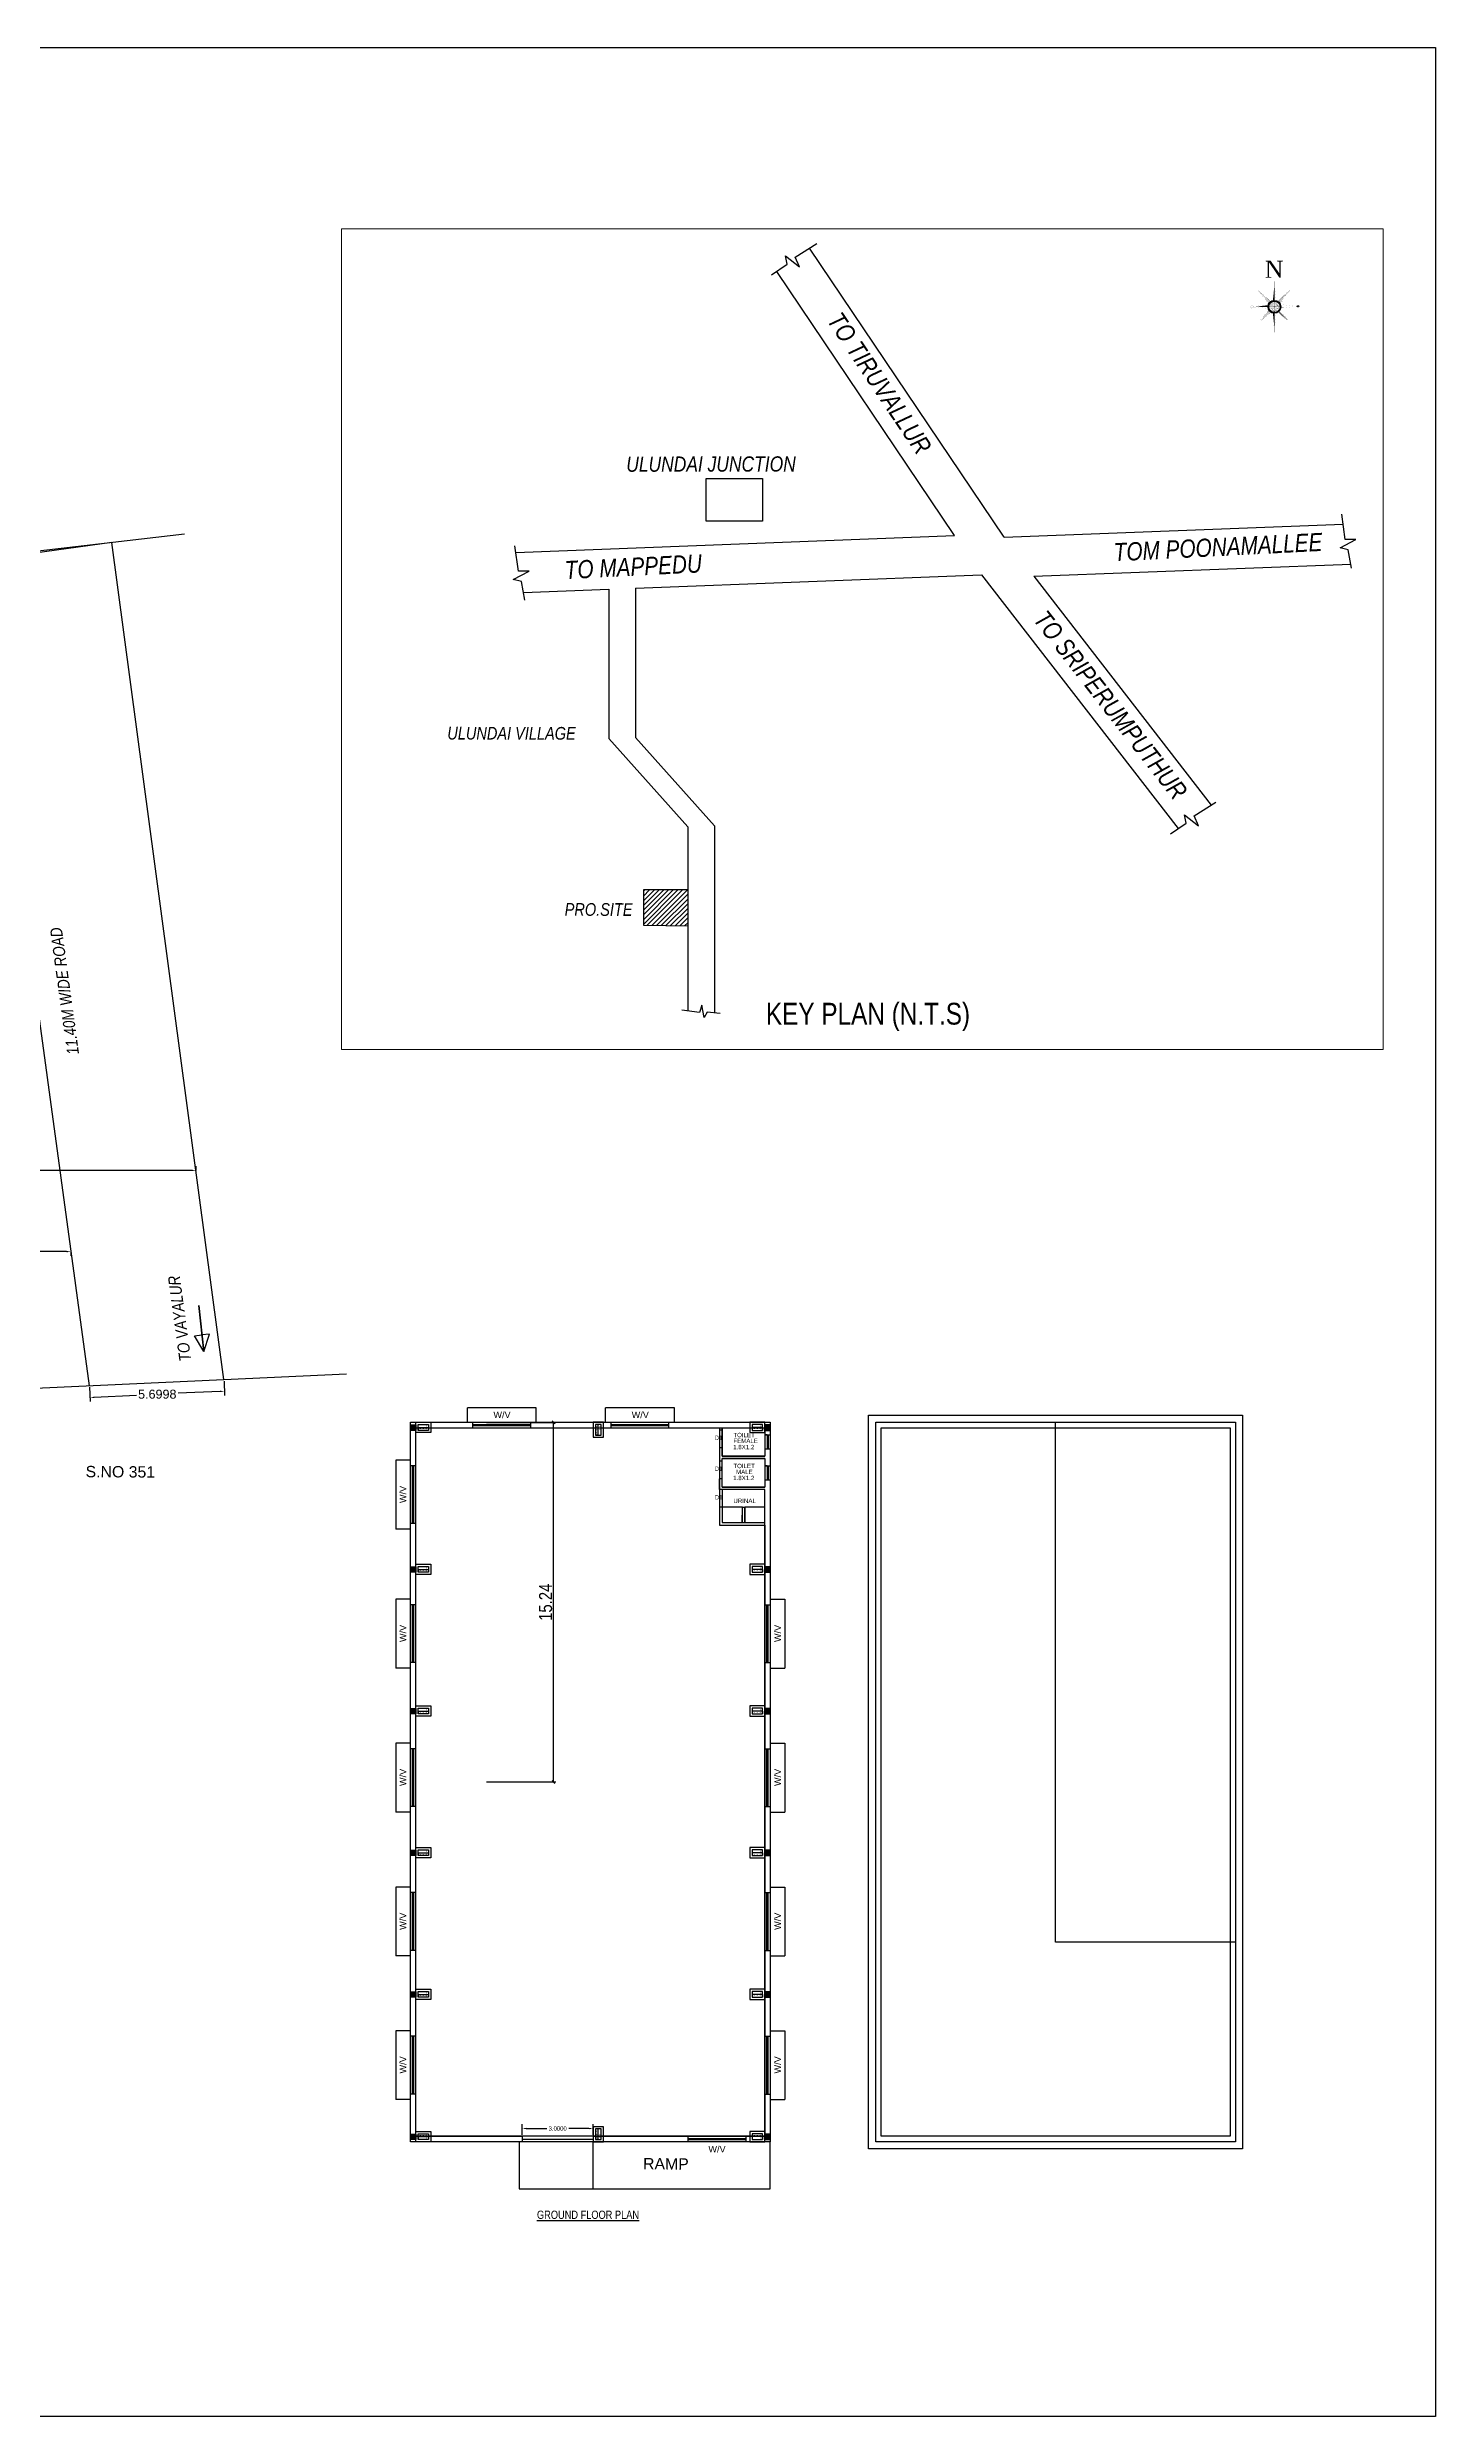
# Model space of a CAD drawing. Header units: metres. Extents: x 574 to 1032, y -195 to -67.
# Drawn here: x 690.2 to 749, y -190.2 to -89.9 of the extents above; entities that cross this region are included whole.
import ezdxf

# ---------------------------------------------------------------- set-up
doc = ezdxf.new("R2010")
doc.units = ezdxf.units.M
doc.header["$LTSCALE"] = 20
doc.header["$MEASUREMENT"] = 0
doc.header["$PDMODE"] = 2
doc.linetypes.add('DASHED2', pattern=[0.375, 0.25, -0.125])
for name, color, linetype, lineweight in [('A0V', 142, 'Continuous', 25), ('DIST_CL_ROAD', 7, 'Continuous', 0), ('DIST_EXIT', 7, 'Continuous', 0), ('LOCATION_PLAN', 7, 'Continuous', 0), ('NOTIFIED_ROAD', 183, 'Continuous', 13)]:
    doc.layers.add(name, color=color, linetype=linetype, lineweight=lineweight)
for name, color, linetype, plot in [('BLK_1_COVERED_AREA', 140, 'Continuous', False), ('BLK_1_FLR_0_BLT_UP_AREA', 1, 'Continuous', False), ('BLK_1_MAX_HEIGHT_CAL', 7, 'Continuous', False)]:
    doc.layers.add(name, color=color, linetype=linetype, plot=plot)
for name, color, linetype in [('BLK_1_FLR_0_CARPET_AREA', 10, 'Continuous'), ('BLK_1_FLR_0_EXIT_WIDTH_DOOR', 2, 'Continuous'), ('BLK_1_FLR_0_URINAL', 235, 'Continuous'), ('BLK_1_FLR_0_WASH', 60, 'Continuous'), ('BLK_1_FLR_0_WATER_CLOSET', 213, 'Continuous'), ('BLK_1_FLR_1_ROOF_AREA', 54, 'Continuous'), ('CYAN', 4, 'Continuous'), ('GREEN', 3, 'Continuous'), ('Hat', 9, 'Continuous'), ('L4', 7, 'Continuous'), ('RED', 1, 'Continuous'), ('ROAD_WIDTH', 1, 'Continuous'), ('SOLAR_PANEL', 3, 'Continuous'), ('TEXT', 3, 'Continuous'), ('txt', 2, 'Continuous'), ('WALL', 4, 'Continuous'), ('WD', 96, 'Continuous'), ('WIN', 5, 'Continuous')]:
    doc.layers.add(name, color=color, linetype=linetype)
doc.styles.add('9 INCH', font='ARIALNI.TTF')
doc.styles.add('SS', font='dutcheb.ttf')
doc.styles.get("Standard").update_dxf_attribs({"font": 'arial.ttf'})
doc.styles.add('style1', font='ARIALN.TTF')
doc.styles.add('style2', font='arial.ttf')
doc.dimstyles.new('main dim', dxfattribs={"dimtxt": 0.15, "dimasz": 0.12, "dimexe": 0.1, "dimexo": 0.1, "dimgap": 0.05, "dimtad": 1, "dimzin": 3, "dimdsep": 46, "dimtxsty": 'style1', "dimblk": 'OBLIQUE', "dimcen": 0.125, "dimclrd": 8, "dimclre": 8, "dimclrt": 7, "dimadec": 0, "dimazin": 0, "dimtfac": 0.8, "dimtix": 1, "dimtofl": 0, "dimtmove": 2, "dimatfit": 0, "dimfxl": 0, "dimtolj": 1, "dimtzin": 0, "dimarcsym": 0})
doc.dimstyles.get("Standard").update_dxf_attribs({"dimtxt": 0.18, "dimasz": 0.18, "dimexe": 0.18, "dimexo": 0.0625, "dimgap": 0.09, "dimtad": 0, "dimtih": 1, "dimtoh": 1, "dimdec": 4, "dimzin": 0, "dimdsep": 46, "dimtxsty": 'Standard', "dimcen": 0.09, "dimadec": 0, "dimazin": 0, "dimtfac": 1, "dimtdec": 4, "dimtofl": 0, "dimtmove": 0, "dimatfit": 3, "dimfxl": 0, "dimtolj": 1, "dimtzin": 0, "dimarcsym": 0})

# ---------------------------------------------------------------- blocks, each defined once
blk = doc.blocks.new('*D162')
at = {"layer": 'BLK_1_FLR_0_EXIT_WIDTH_DOOR', "color": 0, "lineweight": -2}
for p, q in [((710.29, -178.28), (710.29, -177.83)), ((710.47, -178.01), (711.33, -178.01)), ((713.11, -178.01), (712.26, -178.01)), ((713.29, -178.28), (713.29, -177.83))]:
    blk.add_line(p, q, dxfattribs=at)
at = {"layer": 'BLK_1_FLR_0_EXIT_WIDTH_DOOR', "color": 0}
for points in [[(710.47, -177.98), (710.47, -178.04), (710.29, -178.01)], [(713.11, -177.98), (713.11, -178.04), (713.29, -178.01)]]:
    blk.add_solid(points, dxfattribs=at)
at = {"layer": 'Defpoints', "color": 0}
for p in [(710.29, -178.01), (710.29, -178.34), (713.29, -178.34)]:
    blk.add_point(p, dxfattribs=at)
at = {"layer": 'BLK_1_FLR_0_EXIT_WIDTH_DOOR', "color": 0, "insert": (711.79, -178.01), "char_height": 0.18, "attachment_point": 5}
blk.add_mtext('\\A1;3.0000', dxfattribs=at)
blk = doc.blocks.new('_Oblique')
at = {"color": 0, "linetype": 'ByBlock', "lineweight": -2}
blk.add_line((-0.5, -0.5), (0.5, 0.5), dxfattribs=at)
blk = doc.blocks.new('*D163')
at = {"layer": 'Defpoints', "color": 0, "ltscale": 1.5}
for p in [(708.68, -148.1), (711.61, -148.1), (708.68, -163.33)]:
    blk.add_point(p, dxfattribs=at)
at = {"layer": 'DIST_EXIT', "color": 8, "linetype": 'Continuous', "lineweight": -2, "ltscale": 1.5}
for p, q in [((708.78, -148.1), (711.71, -148.1)), ((708.78, -163.33), (711.71, -163.33))]:
    blk.add_line(p, q, dxfattribs=at)
at = {"layer": 'DIST_EXIT', "color": 8, "lineweight": -2, "ltscale": 1.5}
blk.add_line((711.61, -163.33), (711.61, -148.1), dxfattribs=at)
at = {"layer": 'DIST_EXIT', "color": 8, "lineweight": -2, "ltscale": 1.5, "xscale": 0.12, "yscale": 0.12, "zscale": 0.12}
for p, rotation in [((711.61, -148.1), 90), ((711.61, -163.33), 270)]:
    blk.add_blockref('_Oblique', p, dxfattribs=dict(at, rotation=rotation))
at = {"layer": 'DIST_EXIT', "color": 7, "ltscale": 1.5, "insert": (711.28, -155.72), "char_height": 0.55, "attachment_point": 5, "rotation": 90, "style": 'style1'}
blk.add_mtext('\\A1;15.24', dxfattribs=at)
blk = doc.blocks.new('A$C286C75A9')
at = {"layer": 'Hat', "const_width": 0.739}
for points in [[(0, 2.1), (4.2, 2.1)], [(2.1, 4.2), (2.1, 0)]]:
    blk.add_lwpolyline(points, dxfattribs=at)
blk = doc.blocks.new('A$C198070CF')
at = {"layer": 'Hat'}
blk.add_line((23, 57), (10, 57), dxfattribs=at)
at = {"layer": 'WD'}
blk.add_line((23, 57), (23, 10), dxfattribs=at)
for points in [[(0, 67), (46, 67), (46, 0), (0, 0)], [(10, 57), (36, 57), (36, 10), (10, 10)]]:
    blk.add_lwpolyline(points, close=True, dxfattribs=at)
at = {"layer": 'Hat', "yscale": 1.238836470853664, "zscale": 1.238836470853664}
for p, xscale in [((14, 44), 1.238836470853664), ((14, 31), 1.238836470853664), ((32, 44), -1.238836470853664), ((32, 31), -1.238836470853664)]:
    blk.add_blockref('A$C286C75A9', p, dxfattribs=dict(at, xscale=xscale))
at = {"layer": 'Hat', "yscale": 1.238836470853664, "zscale": 1.238836470853664, "rotation": 180}
for p, xscale in [((14, 23), -1.238836470853664), ((32, 23), 1.238836470853664)]:
    blk.add_blockref('A$C286C75A9', p, dxfattribs=dict(at, xscale=xscale))
blk = doc.blocks.new('A$C41BE0628')
at = {"layer": 'Hat'}
blk.add_hatch(color=256, dxfattribs=at).paths.add_polyline_path([(0, 24), (24, 24), (24, 0), (0, 0)])
at = {"layer": 'WD'}
blk.add_lwpolyline([(0, 24), (24, 24), (24, 0), (0, 0)], close=True, dxfattribs=at)
blk = doc.blocks.new('*D307')
at = {"layer": 'BLK_1_MAX_HEIGHT_CAL', "color": 0, "lineweight": -2}
for p, q in [((664.77, -137.84), (664.77, -137.25)), ((664.95, -137.43), (680.09, -137.43)), ((696.29, -137.43), (681.16, -137.43)), ((696.47, -137.43), (696.47, -137.25))]:
    blk.add_line(p, q, dxfattribs=at)
at = {"layer": 'BLK_1_MAX_HEIGHT_CAL', "color": 0}
for points in [[(664.95, -137.4), (664.95, -137.46), (664.77, -137.43)], [(696.29, -137.4), (696.29, -137.46), (696.47, -137.43)]]:
    blk.add_solid(points, dxfattribs=at)
at = {"layer": 'Defpoints', "color": 0}
for p in [(664.77, -137.43), (664.77, -137.9), (696.47, -137.49)]:
    blk.add_point(p, dxfattribs=at)
at = {"layer": 'BLK_1_MAX_HEIGHT_CAL', "color": 0, "insert": (680.62, -137.43), "char_height": 0.18, "attachment_point": 5}
blk.add_mtext('\\A1;31.6993', dxfattribs=at)
blk = doc.blocks.new('*D310')
at = {"layer": 'Defpoints', "color": 0}
for p in [(664.56, -140.92), (691.17, -140.8), (691.17, -140.87)]:
    blk.add_point(p, dxfattribs=at)
at = {"layer": 'DIST_CL_ROAD', "color": 0, "lineweight": -2}
for p, q in [((664.56, -140.86), (664.56, -140.69)), ((664.74, -140.87), (677.33, -140.87)), ((690.99, -140.87), (678.4, -140.87)), ((691.17, -140.87), (691.17, -141.05))]:
    blk.add_line(p, q, dxfattribs=at)
at = {"layer": 'DIST_CL_ROAD', "color": 0}
for points in [[(664.74, -140.84), (664.74, -140.9), (664.56, -140.87)], [(690.99, -140.84), (690.99, -140.9), (691.17, -140.87)]]:
    blk.add_solid(points, dxfattribs=at)
at = {"layer": 'DIST_CL_ROAD', "color": 0, "insert": (677.87, -140.87), "char_height": 0.18, "attachment_point": 5}
blk.add_mtext('\\A1;26.6107', dxfattribs=at)
blk = doc.blocks.new('*D312')
at = {"layer": 'Defpoints', "color": 0, "ltscale": 1.5}
for p in [(697.65, -146.29), (691.96, -146.55), (697.68, -146.78)]:
    blk.add_point(p, dxfattribs=at)
at = {"layer": 'NOTIFIED_ROAD', "color": 0, "lineweight": -2, "ltscale": 1.5}
for p, q in [((697.66, -146.35), (697.68, -146.96)), ((691.96, -146.61), (691.99, -147.22)), ((692.16, -147.04), (693.95, -146.95)), ((697.5, -146.79), (695.71, -146.87))]:
    blk.add_line(p, q, dxfattribs=at)
at = {"layer": 'NOTIFIED_ROAD', "color": 0, "ltscale": 1.5}
for points in [[(692.16, -147.01), (692.16, -147.07), (691.98, -147.05)], [(697.49, -146.76), (697.5, -146.82), (697.68, -146.78)]]:
    blk.add_solid(points, dxfattribs=at)
at = {"layer": 'NOTIFIED_ROAD', "color": 0, "ltscale": 1.5, "insert": (694.83, -146.91), "char_height": 0.38, "attachment_point": 5}
blk.add_mtext('\\A1;5.6998', dxfattribs=at)
blk = doc.blocks.new('RT45')
at = {"layer": 'L4', "ltscale": 1.5}
h = blk.add_hatch(dxfattribs=at)
h.set_pattern_fill('ANSI31', color=256, scale=0.86053)
h.set_pattern_definition([(45, (117919.90085, 17702.40685), (-0.0760608248, 0.0760608248), [])])
h.paths.add_polyline_path([(881.215, -102.759), (881.215, -101.618), (882.64, -101.626), (882.64, -102.779)])
at = {"layer": 'L4', "color": 4, "ltscale": 1.5}
for p, q in [((892.798, -90.302), (886.546, -81.032)), ((891.205, -90.253), (885.494, -81.784)), ((877.123, -90.802), (891.205, -90.253)), ((892.798, -90.302), (903.67, -89.891)), ((893.741, -91.559), (903.918, -91.174)), ((877.367, -92.084), (880.106, -91.977)), ((877.367, -92.084), (880.106, -91.977)), ((880.967, -91.944), (892.07, -91.511)), ((892.07, -91.511), (898.382, -99.651)), ((893.741, -91.559), (899.436, -98.903))]:
    blk.add_line(p, q, dxfattribs=at)
at = {"layer": 'L4', "ltscale": 1.5}
blk.add_line((877.123, -90.802), (891.205, -90.253), dxfattribs=at)
at = {"layer": 'L4', "color": 4, "ltscale": 1.5}
for points in [[(885.332, -81.895), (885.829, -81.552), (885.776, -81.285), (886.227, -81.636), (886.089, -81.323), (886.785, -80.88)], [(903.942, -91.307), (903.837, -90.712), (903.572, -90.649), (904.08, -90.386), (903.738, -90.381), (903.626, -89.564)], [(877.409, -92.325), (877.304, -91.73), (877.039, -91.667), (877.546, -91.403), (877.205, -91.398), (877.093, -90.581)], [(898.133, -99.823), (898.63, -99.48), (898.577, -99.213), (899.028, -99.564), (898.89, -99.251), (899.586, -98.808)], [(882.64, -101.626), (882.64, -101.626), (881.215, -101.618), (881.215, -102.759), (882.64, -102.779)], [(883.681, -105.59), (883.261, -105.55), (883.17, -105.717), (883.087, -105.327), (883.02, -105.556), (882.449, -105.48)]]:
    blk.add_lwpolyline(points, dxfattribs=at)
blk.add_lwpolyline([(883.229, -88.421), (885.041, -88.421), (885.041, -89.793), (883.229, -89.793)], close=True, dxfattribs=at)
at = {"layer": 'RED', "color": 1, "ltscale": 100}
for points in [[(880.106, -91.977), (880.106, -96.772), (882.64, -99.605), (882.64, -105.506)], [(880.967, -91.944), (880.967, -96.739), (883.501, -99.572), (883.501, -105.573)]]:
    blk.add_lwpolyline(points, dxfattribs=at)
at = {"color": 4, "ltscale": 100, "style": '9 INCH'}
for s, insert, char_height, attachment_point, rotation in [('TO TIRUVALLUR ', (887.57, -83.028), 0.58165, 1, 303.87123), ('ULUNDAI JUNCTION', (880.667, -87.721), 0.48859, 1, 0.08752), ('TOM POONAMALLEE', (896.294, -90.503), 0.58165, 1, 2.87759), ('TO MAPPEDU', (878.677, -91.076), 0.5817, 1, 2.87759), ('TO SRIPERUMPUTHUR ', (894.162, -92.597), 0.58165, 1, 307.95178), ('ULUNDAI VILLAGE', (879.046, -96.398), 0.40716, 3, 359.91248), ('PRO.SITE', (880.868, -102.051), 0.4072, 3, 359.91248)]:
    blk.add_mtext_dynamic_manual_height_columns(s, width=1782.79122, gutter_width=27.802, heights=[0], dxfattribs=dict(at, insert=insert, char_height=char_height, attachment_point=attachment_point, rotation=rotation))

msp = doc.modelspace()

# ---------------------------------------------------------------- linework, layer by layer
at = {"color": 4, "lineweight": -2, "ltscale": 1000}
for p, q in [((718.76189, -148.42962), (718.64689, -148.42962)), ((718.76189, -149.17962), (718.64689, -149.17962)), ((718.76189, -149.73962), (718.64689, -149.73962)), ((718.76189, -150.48962), (718.64689, -150.48962)), ((718.76189, -149.53859), (720.56189, -149.53859)), ((718.76189, -149.53859), (720.56189, -149.53859)), ((720.56189, -149.63859), (718.76189, -149.63859)), ((720.56189, -150.94859), (718.64689, -150.94859)), ((718.76189, -150.94859), (718.64689, -150.94859)), ((718.76189, -150.84859), (720.56189, -150.84859)), ((718.76189, -150.84859), (720.56189, -150.84859)), ((718.76187, -151.69859), (718.64687, -151.69859))]:
    msp.add_line(p, q, dxfattribs=at)
at = {"ltscale": 1.5}
for points in [[(718.76189, -148.32859), (720.56189, -148.32859), (720.56189, -149.53859), (718.76189, -149.53859)], [(718.76189, -149.63859), (720.56189, -149.63859), (720.56189, -150.84859), (718.76189, -150.84859)]]:
    msp.add_lwpolyline(points, close=True, dxfattribs=at)
at = {"layer": 'A0V', "color": 1, "lineweight": -3, "const_width": 0.00542}
for points in [[(742.1099, -100.58437), (742.1099, -100.33759), (742.09636, -100.31051)], [(742.12344, -100.58267), (742.12344, -100.2022), (742.1099, -100.17512)], [(742.13698, -100.58165), (742.13698, -100.0668), (742.12344, -100.03972)], [(742.15052, -100.58131), (742.15052, -99.76892)], [(742.16406, -100.58165), (742.16406, -100.0668), (742.1776, -100.03972)], [(742.1776, -100.58267), (742.1776, -100.2022), (742.19114, -100.17512)], [(742.19114, -100.58437), (742.19114, -100.33759), (742.20468, -100.31051)], [(741.87973, -100.8521), (741.30984, -100.86112)], [(741.88007, -100.83856), (741.36522, -100.83856), (741.33814, -100.82502)], [(741.88007, -100.86564), (741.36522, -100.86564), (741.33814, -100.87918)], [(741.88109, -100.82502), (741.50062, -100.82502), (741.47354, -100.81148)], [(741.88109, -100.87918), (741.50062, -100.87918), (741.47354, -100.89272)], [(741.88279, -100.81148), (741.63601, -100.81148), (741.60893, -100.79794)], [(741.88279, -100.89272), (741.63601, -100.89272), (741.60893, -100.90626)], [(741.8852, -100.79794), (741.77141, -100.79794), (741.74433, -100.7844)], [(741.8852, -100.90626), (741.77141, -100.90626), (741.74433, -100.9198)], [(742.09636, -100.58678), (742.09636, -100.47299), (742.08282, -100.44591)], [(742.09636, -101.11743), (742.09636, -101.23121), (742.08282, -101.25829)], [(742.1099, -101.11983), (742.1099, -101.36661), (742.09636, -101.39369)], [(742.12344, -101.12154), (742.12344, -101.50201), (742.1099, -101.52909)], [(742.13698, -101.12256), (742.13698, -101.63741), (742.12344, -101.66449)], [(742.15052, -101.1229), (742.15052, -101.93528)], [(742.16406, -101.12256), (742.16406, -101.63741), (742.1776, -101.66449)], [(742.1776, -101.12154), (742.1776, -101.50201), (742.19114, -101.52909)], [(742.19114, -101.11983), (742.19114, -101.36661), (742.20468, -101.39369)], [(742.20468, -100.58678), (742.20468, -100.47299), (742.21822, -100.44591)], [(742.20468, -101.11743), (742.20468, -101.23121), (742.21822, -101.25829)], [(742.3962, -100.79524), (742.64298, -100.79524), (742.67005, -100.7817)], [(742.3962, -100.87648), (742.64298, -100.87648), (742.67005, -100.89002)], [(742.3979, -100.80878), (742.77837, -100.80878), (742.80545, -100.79524)], [(742.3979, -100.86294), (742.77837, -100.86294), (742.80545, -100.87648)], [(742.39892, -100.82232), (742.91377, -100.82232), (742.94085, -100.80878)], [(742.39892, -100.8494), (742.91377, -100.8494), (742.94085, -100.86294)], [(742.39926, -100.83586), (743.10931, -100.83782)], [(742.41015, -100.77514), (742.52394, -100.77514), (742.55102, -100.7616)], [(742.41015, -100.88346), (742.52394, -100.88346), (742.55102, -100.897)]]:
    msp.add_lwpolyline(points, dxfattribs=at)
msp.add_lwpolyline([(741.19061, -100.91125, -0.791706026), (741.19061, -100.79295), (741.30984, -100.86112), (741.19061, -100.91125)], format="xyb", dxfattribs=at)
at = {"layer": 'A0V', "color": 1, "lineweight": -3}
msp.add_circle((743.15171, -100.83126), 0.02604, dxfattribs=at)
at = {"layer": 'BLK_1_COVERED_AREA', "color": 140, "ltscale": 400}
msp.add_lwpolyline([(705.55189, -148.09859), (720.79189, -148.09859), (720.79189, -178.56859), (705.55189, -178.56859)], close=True, dxfattribs=at)
at = {"layer": 'BLK_1_FLR_0_BLT_UP_AREA', "color": 49}
msp.add_lwpolyline([(705.55189, -148.09859), (720.79189, -148.09859), (720.79189, -178.56859), (705.55189, -178.56859)], close=True, dxfattribs=at)
at = {"layer": 'BLK_1_FLR_0_CARPET_AREA', "color": 45}
msp.add_lwpolyline([(705.78189, -148.32859), (718.64689, -148.32859), (718.64689, -152.45996), (720.56189, -152.45996), (720.56189, -178.33859), (705.77897, -178.33859)], close=True, dxfattribs=at)
at = {"layer": 'BLK_1_FLR_0_URINAL', "ltscale": 400}
for points in [[(719.61189, -151.69841), (718.76189, -151.69859), (718.76189, -152.34496), (719.61189, -152.34478)], [(720.56189, -151.69859), (719.71189, -151.69876), (719.71189, -152.34514), (720.56189, -152.34496)]]:
    msp.add_lwpolyline(points, close=True, dxfattribs=at)
at = {"layer": 'BLK_1_FLR_0_WASH', "color": 60, "ltscale": 1.5}
for points in [[(718.76189, -148.32859), (720.56189, -148.32859), (720.56189, -149.53859), (718.76189, -149.53859)], [(718.76189, -149.63859), (720.56189, -149.63859), (720.56189, -150.84859), (718.76189, -150.84859)]]:
    msp.add_lwpolyline(points, close=True, dxfattribs=at)
at = {"layer": 'BLK_1_FLR_0_WATER_CLOSET', "color": 2, "ltscale": 400}
msp.add_lwpolyline([(718.76189, -148.32859), (720.56189, -148.32859), (720.56189, -149.53859), (718.76189, -149.53859)], close=True, dxfattribs=at)
at = {"layer": 'BLK_1_FLR_0_WATER_CLOSET', "color": 1, "ltscale": 400}
msp.add_lwpolyline([(718.76189, -149.63859), (720.56189, -149.63859), (720.56189, -150.84859), (718.76189, -150.84859)], close=True, dxfattribs=at)
at = {"layer": 'BLK_1_FLR_1_ROOF_AREA', "ltscale": 1.5}
msp.add_lwpolyline([(724.95962, -147.79859), (740.79962, -147.79859), (740.79962, -178.86859), (724.95962, -178.86859)], close=True, dxfattribs=at)
at = {"layer": 'GREEN'}
for p, q in [((708.19516, -148.32859), (708.19516, -148.09859)), ((710.6485, -148.32859), (710.6485, -148.09859)), ((714.05165, -148.32859), (714.05165, -148.09859)), ((716.50499, -148.32859), (716.50499, -148.09859)), ((705.78189, -149.93786), (705.55189, -149.93786)), ((705.78189, -152.39119), (705.55189, -152.39119)), ((705.78189, -155.82463), (705.55189, -155.82463)), ((720.56189, -155.82463), (720.79189, -155.82463)), ((705.78189, -158.27797), (705.55189, -158.27797)), ((720.56189, -158.27797), (720.79189, -158.27797)), ((705.78189, -161.92217), (705.55189, -161.92217)), ((720.56189, -161.92217), (720.79189, -161.92217)), ((705.78189, -164.3755), (705.55189, -164.3755)), ((720.56189, -164.3755), (720.79189, -164.3755)), ((705.78189, -168.01631), (705.55189, -168.01631)), ((720.56189, -168.01631), (720.79189, -168.01631)), ((705.78189, -170.46965), (705.55189, -170.46965)), ((720.56189, -170.46965), (720.79189, -170.46965)), ((705.78189, -174.09841), (705.55189, -174.09841)), ((720.56189, -174.09841), (720.79189, -174.09841)), ((705.78189, -176.55174), (705.55189, -176.55174)), ((720.56189, -176.55174), (720.79189, -176.55174)), ((717.30212, -178.33859), (717.30212, -178.56859)), ((719.75546, -178.33859), (719.75546, -178.56859))]:
    msp.add_line(p, q, dxfattribs=at)
at = {"layer": 'LOCATION_PLAN'}
msp.add_lwpolyline([(702.64, -97.5499), (746.76028, -97.5499), (746.76028, -132.31454), (702.64, -132.31454)], close=True, dxfattribs=at)
at = {"layer": 'RED', "color": 1, "ltscale": 100}
for p, q in [((697.65304, -146.28835), (702.84329, -146.05009)), ((718.64689, -148.32859), (718.64689, -148.42962)), ((718.76189, -148.32859), (718.76189, -149.53859)), ((718.64689, -149.17962), (718.64689, -149.73962)), ((720.66463, -148.62681), (720.56189, -148.62681)), ((720.56189, -148.62681), (720.79189, -148.62681)), ((720.56189, -148.62681), (720.56189, -149.22681)), ((720.56189, -149.22681), (720.79189, -149.22681)), ((718.64689, -150.94859), (718.64689, -150.48962)), ((720.66463, -149.93681), (720.56189, -149.93681)), ((720.56189, -149.93681), (720.79189, -149.93681)), ((720.56189, -149.93681), (720.56189, -150.53681)), ((718.76189, -150.94859), (718.76189, -152.24408)), ((720.56189, -150.53681), (720.79189, -150.53681)), ((720.56189, -152.14408), (720.56189, -150.94859)), ((718.76189, -151.69859), (718.64689, -151.69859)), ((718.64689, -151.69859), (718.64689, -152.45996)), ((718.64689, -152.45996), (720.56189, -152.45996)), ((718.76189, -152.34496), (720.56189, -152.34496)), ((719.61072, -152.34478), (719.61306, -151.69841)), ((719.61189, -151.69841), (719.71189, -151.69876)), ((719.71072, -152.34514), (719.71306, -151.69877)), ((720.56189, -178.33859), (720.56189, -152.25908)), ((705.78189, -178.33859), (706.6839, -178.33859)), ((706.6839, -178.33859), (710.29189, -178.33859)), ((710.29189, -178.33859), (710.29189, -178.56859)), ((710.29189, -178.45359), (713.29189, -178.45359)), ((713.29189, -178.33859), (713.29189, -178.56859)), ((713.29189, -178.33859), (720.56189, -178.33859)), ((720.79189, -180.56859), (720.79189, -178.56859)), ((713.29189, -180.56859), (720.79189, -180.56859))]:
    msp.add_line(p, q, dxfattribs=at)
at = {"layer": 'RED', "linetype": 'DASHED2'}
for p, q in [((710.8785, -147.48525), (707.96516, -147.48525)), ((707.96516, -148.09859), (707.96516, -147.48525)), ((710.8785, -148.09859), (710.8785, -147.48525)), ((716.73499, -147.48525), (713.82165, -147.48525)), ((713.82165, -148.09859), (713.82165, -147.48525)), ((716.73499, -148.09859), (716.73499, -147.48525)), ((704.93856, -149.70786), (704.93856, -152.62119)), ((705.55189, -149.70786), (704.93856, -149.70786)), ((705.55189, -152.62119), (704.93856, -152.62119)), ((704.93856, -155.59463), (704.93856, -158.50797)), ((705.55189, -155.59463), (704.93856, -155.59463)), ((720.79189, -155.59463), (721.40522, -155.59463)), ((721.40522, -155.59463), (721.40522, -158.50797)), ((705.55189, -158.50797), (704.93856, -158.50797)), ((720.79189, -158.50797), (721.40522, -158.50797)), ((704.93856, -161.69217), (704.93856, -164.6055)), ((705.55189, -161.69217), (704.93856, -161.69217)), ((720.79189, -161.69217), (721.40522, -161.69217)), ((721.40522, -161.69217), (721.40522, -164.6055)), ((705.55189, -164.6055), (704.93856, -164.6055)), ((720.79189, -164.6055), (721.40522, -164.6055)), ((704.93856, -167.78631), (704.93856, -170.69965)), ((705.55189, -167.78631), (704.93856, -167.78631)), ((720.79189, -167.78631), (721.40522, -167.78631)), ((721.40522, -167.78631), (721.40522, -170.69965)), ((705.55189, -170.69965), (704.93856, -170.69965)), ((720.79189, -170.69965), (721.40522, -170.69965)), ((704.93856, -173.86841), (704.93856, -176.78174)), ((705.55189, -173.86841), (704.93856, -173.86841)), ((720.79189, -173.86841), (721.40522, -173.86841)), ((721.40522, -173.86841), (721.40522, -176.78174)), ((705.55189, -176.78174), (704.93856, -176.78174)), ((720.79189, -176.78174), (721.40522, -176.78174))]:
    msp.add_line(p, q, dxfattribs=at)
at = {"layer": 'RED'}
for p, q in [((708.19516, -148.18803), (710.6485, -148.18803)), ((708.19516, -148.23914), (710.6485, -148.23914)), ((714.05165, -148.18803), (716.50499, -148.18803)), ((714.05165, -148.23914), (716.50499, -148.23914)), ((705.64133, -152.39119), (705.64133, -149.93786)), ((705.69244, -152.39119), (705.69244, -149.93786)), ((705.64133, -158.27797), (705.64133, -155.82463)), ((705.69244, -158.27797), (705.69244, -155.82463)), ((720.65133, -158.27797), (720.65133, -155.82463)), ((720.70244, -158.27797), (720.70244, -155.82463)), ((705.64133, -164.3755), (705.64133, -161.92217)), ((705.69244, -164.3755), (705.69244, -161.92217)), ((720.65133, -164.3755), (720.65133, -161.92217)), ((720.70244, -164.3755), (720.70244, -161.92217)), ((705.64133, -170.46965), (705.64133, -168.01631)), ((705.69244, -170.46965), (705.69244, -168.01631)), ((720.65133, -170.46965), (720.65133, -168.01631)), ((720.70244, -170.46965), (720.70244, -168.01631)), ((705.64133, -176.55174), (705.64133, -174.09841)), ((705.69244, -176.55174), (705.69244, -174.09841)), ((720.65133, -176.55174), (720.65133, -174.09841)), ((720.70244, -176.55174), (720.70244, -174.09841)), ((717.30212, -178.42803), (719.75546, -178.42803)), ((717.30212, -178.47914), (719.75546, -178.47914))]:
    msp.add_line(p, q, dxfattribs=at)
at = {"layer": 'RED', "color": 1, "ltscale": 100}
for points in [[(573.97146, -89.86596), (748.9779, -89.86596), (748.9779, -190.21135), (573.97146, -190.21135)], [(725.25962, -148.09859), (740.49962, -148.09859), (740.49962, -178.56859), (725.25962, -178.56859)], [(725.48962, -148.32859), (740.26962, -148.32859), (740.26962, -178.33859), (725.48962, -178.33859)]]:
    msp.add_lwpolyline(points, close=True, dxfattribs=at)
for points in [[(681.48136, -112.41775), (679.3134, -112.65417), (684.77864, -112.05818), (684.77864, -110.14331), (687.71568, -113.81049), (687.71568, -111.43177), (695.98565, -110.47368)], [(681.48136, -112.41775), (686.26539, -146.8111), (697.65304, -146.28835), (692.90283, -110.83083)], [(691.95921, -146.54972), (687.19209, -111.62429)], [(696.79856, -145.09742), (696.58468, -143.15105), (696.79856, -145.09742), (696.40235, -144.43191), (696.72158, -144.39683)], [(696.79856, -145.09742), (696.58468, -143.15105), (696.79856, -145.09742), (697.0408, -144.36175), (696.72158, -144.39683)], [(706.6839, -178.33859), (705.78189, -178.33859), (705.78189, -148.32859), (720.56189, -148.32859), (720.56189, -149.53859)], [(710.29189, -178.33859), (709.6839, -178.33859)], [(710.15211, -178.56859), (710.15211, -180.56859), (713.29189, -180.56859), (713.29189, -178.56859), (711.29189, -178.56859)], [(720.56189, -178.33859), (713.29189, -178.33859)]]:
    msp.add_lwpolyline(points, dxfattribs=at)
at = {"layer": 'ROAD_WIDTH', "ltscale": 1.5}
msp.add_lwpolyline([(686.26539, -146.8111), (697.65304, -146.28835), (692.90283, -110.83083), (681.48136, -112.41775)], close=True, dxfattribs=at)
at = {"layer": 'SOLAR_PANEL', "color": 3, "ltscale": 1.5}
msp.add_lwpolyline([(732.87962, -148.09859), (740.49962, -148.09859), (740.49962, -170.11832), (732.87962, -170.11832)], close=True, dxfattribs=at)
at = {"layer": 'WALL', "linetype": 'ByBlock', "const_width": 0.00542}
for points in [[(741.95904, -100.66062), (741.47354, -100.17512)], [(741.94971, -100.67044), (741.58566, -100.30638), (741.55693, -100.29681)], [(741.96886, -100.65129), (741.6048, -100.28723), (741.59523, -100.25851)], [(741.97915, -100.64243), (741.71012, -100.3734), (741.70054, -100.34468)], [(742.29984, -100.62619), (742.56887, -100.35716), (742.57844, -100.32844)], [(742.31013, -100.63505), (742.67419, -100.271), (742.68376, -100.24227)], [(742.31995, -100.64438), (742.80545, -100.15888)], [(742.32928, -100.6542), (742.69333, -100.29014), (742.72205, -100.28057)], [(741.95904, -101.04358), (741.47354, -101.52909)], [(741.94971, -101.03377), (741.58565, -101.39782), (741.55693, -101.4074)], [(741.96886, -101.05292), (741.6048, -101.41697), (741.59523, -101.44569)], [(741.94085, -100.68073), (741.67182, -100.4117), (741.6431, -100.40212)], [(741.94085, -101.02348), (741.67182, -101.29251), (741.6431, -101.30208)], [(741.97915, -101.06177), (741.71012, -101.3308), (741.70054, -101.35953)], [(741.93249, -100.69151), (741.75799, -100.51701), (741.72927, -100.50744)], [(741.93249, -101.01269), (741.75799, -101.18719), (741.72926, -101.19677)], [(741.98993, -100.63407), (741.81543, -100.45957), (741.80586, -100.43084)], [(741.98993, -101.07014), (741.81543, -101.24464), (741.80586, -101.27336)], [(741.92461, -100.70279), (741.84415, -100.62233), (741.81543, -100.61275)], [(741.92461, -101.00142), (741.84415, -101.08188), (741.81543, -101.09145)], [(742.00121, -100.62619), (741.92075, -100.54573), (741.91117, -100.51701)], [(742.00121, -101.07801), (741.92075, -101.15847), (741.91117, -101.18719)], [(742.29984, -100.62619), (742.3803, -100.54573), (742.38987, -100.51701)], [(742.29984, -101.04553), (742.56887, -101.31457), (742.57845, -101.34329)], [(742.29984, -101.07801), (742.3803, -101.15847), (742.38987, -101.18719)], [(742.31013, -101.03668), (742.67418, -101.40073), (742.68376, -101.42945)], [(742.31111, -100.63407), (742.48561, -100.45957), (742.49519, -100.43085)], [(742.31111, -101.07014), (742.48561, -101.24464), (742.49519, -101.27336)], [(742.31995, -101.02734), (742.80545, -101.51285)], [(742.32928, -101.01753), (742.69333, -101.38158), (742.72206, -101.39116)], [(742.33813, -100.66449), (742.60717, -100.39546), (742.63589, -100.38588)], [(742.33813, -101.00724), (742.60717, -101.27627), (742.63589, -101.28584)], [(742.3465, -100.67527), (742.521, -100.50077), (742.54972, -100.4912)], [(742.3465, -100.99646), (742.521, -101.17095), (742.54972, -101.18053)], [(742.37643, -100.70279), (742.45689, -100.62233), (742.48561, -100.61275)], [(742.37643, -101.00142), (742.45689, -101.08188), (742.48561, -101.09145)]]:
    msp.add_lwpolyline(points, dxfattribs=at)
for points in [[(741.90681, -100.8521, 0.189261004), (741.97768, -100.82428, -0.350823999), (742.02499, -100.8208, -0.301389992), (742.00797, -100.77868, 0.143427998), (742.11843, -100.8181, -0.39736399), (742.15052, -100.8521), (741.90681, -100.8521)], [(741.90681, -100.8521, -0.189261004), (741.97768, -100.87993, 0.350823999), (742.02499, -100.8834, 0.301389992), (742.00797, -100.92552, -0.143427998), (742.11843, -100.8861, 0.39736399), (742.15052, -100.8521), (741.90681, -100.8521)], [(741.90832, -100.82501, 0.189261004), (741.95926, -100.80443, -0.0957487), (741.98021, -100.79138, -0.223065004), (742.00135, -100.73742, 0.135714993), (742.08525, -100.78564, 0.136370003), (742.03532, -100.70347, -0.225952998), (742.0898, -100.68179, -0.095748797), (742.10285, -100.66084, 0.189260006), (742.12343, -100.6099)], [(742.12343, -101.09431, 0.189261004), (742.10285, -101.04337, -0.0957487), (742.0898, -101.02242, -0.223065004), (742.03584, -101.00128, 0.135714993), (742.08406, -100.91737, 0.136370003), (742.00189, -100.9673, -0.225952998), (741.98021, -100.91283, -0.095748797), (741.95926, -100.89977, 0.189260006), (741.90832, -100.8792)], [(742.15052, -100.60839, -0.189261004), (742.1227, -100.67926, 0.350823999), (742.11922, -100.72657, 0.301389992), (742.0771, -100.70955, -0.143427998), (742.11652, -100.82001, 0.39736399), (742.15052, -100.8521), (742.15052, -100.60839)], [(742.15052, -101.09582, 0.189261004), (742.1227, -101.02495, -0.350823999), (742.11922, -100.97764, -0.301389992), (742.0771, -100.99465, 0.143427998), (742.11652, -100.88419, -0.39736399), (742.15052, -100.8521), (742.15052, -101.09582)], [(742.15052, -100.60839, 0.189261004), (742.17835, -100.67926, -0.350823999), (742.18182, -100.72657, -0.301389992), (742.22394, -100.70955, 0.143427998), (742.18452, -100.82001, -0.39736399), (742.15052, -100.8521), (742.15052, -100.60839)], [(742.39424, -100.8521, -0.189261004), (742.32337, -100.82428, 0.350823999), (742.27606, -100.8208, 0.301389992), (742.29307, -100.77868, -0.143427998), (742.18261, -100.8181, 0.39736399), (742.15052, -100.8521), (742.39424, -100.8521)], [(742.39424, -100.8521, 0.189261004), (742.32337, -100.87993, -0.350823999), (742.27606, -100.8834, -0.301389992), (742.29307, -100.92552, 0.143427998), (742.18261, -100.8861, -0.39736399), (742.15052, -100.8521), (742.39424, -100.8521)], [(742.15052, -101.09582, -0.189261004), (742.17835, -101.02495, 0.350823999), (742.18182, -100.97764, 0.301389992), (742.22394, -100.99465, -0.143427998), (742.18452, -100.88419, 0.39736399), (742.15052, -100.8521), (742.15052, -101.09582)], [(742.17762, -100.6099, 0.189261004), (742.19819, -100.66084, -0.0957487), (742.21125, -100.68179, -0.223065004), (742.26521, -100.70293, 0.135714993), (742.21698, -100.78683, 0.136370003), (742.29915, -100.7369, -0.225952998), (742.32084, -100.79138, -0.095748797), (742.34179, -100.80443, 0.189260006), (742.39273, -100.82501)], [(742.39273, -100.8792, 0.189261004), (742.34179, -100.89977, -0.0957487), (742.32084, -100.91283, -0.223065004), (742.2997, -100.96679, 0.135714993), (742.21579, -100.91856, 0.136370003), (742.26572, -101.00073, -0.225952998), (742.21125, -101.02242, -0.095748797), (742.19819, -101.04337, 0.189260006), (742.17762, -101.09431)]]:
    msp.add_lwpolyline(points, format="xyb", dxfattribs=at)
at = {"layer": 'WALL', "linetype": 'ByBlock'}
for radius in [0.27079, 0.24372]:
    msp.add_circle((742.15052, -100.8521), radius, dxfattribs=at)
at = {"layer": 'WIN'}
for p, q in [((720.66463, -148.62681), (720.66463, -149.22681)), ((720.70759, -148.62681), (720.70759, -149.22681)), ((720.66463, -149.93681), (720.66463, -150.53681)), ((720.70759, -149.93681), (720.70759, -150.53681))]:
    msp.add_line(p, q, dxfattribs=at)

# ---------------------------------------------------------------- block references
at = {"layer": 'Hat', "yscale": 0.0094617600552738, "zscale": 0.0094617600552738}
for p, xscale in [((705.55189, -148.4391), 0.0094617600552738), ((720.79189, -148.4391), -0.0094617600552738), ((705.55189, -154.45213), 0.0094617600552738), ((720.79189, -154.45213), -0.0094617600552738), ((705.55189, -160.45213), 0.0094617600552738), ((720.79189, -160.45213), -0.0094617600552738), ((705.55189, -166.45213), 0.0094617600552738), ((720.79189, -166.45213), -0.0094617600552738), ((705.55189, -172.45213), 0.0094617600552738), ((720.79189, -172.45213), -0.0094617600552738), ((705.55189, -178.47386), 0.0094617600552738), ((720.79189, -178.47386), -0.0094617600552738)]:
    msp.add_blockref('A$C41BE0628', p, dxfattribs=dict(at, xscale=xscale))
for p, xscale, rotation in [((706.41583, -148.53383), 0.0094617600552738, 90.00000000000004), ((713.29189, -148.09859), -0.0094617600552738, 180), ((719.92795, -148.53383), -0.0094617600552738, 270), ((706.41583, -154.54686), 0.0094617600552738, 90.00000000000004), ((719.92795, -154.54686), -0.0094617600552738, 270), ((706.41583, -160.54686), 0.0094617600552738, 90.00000000000004), ((719.92795, -160.54686), -0.0094617600552738, 270), ((706.41583, -166.54686), 0.0094617600552738, 90.00000000000004), ((719.92795, -166.54686), -0.0094617600552738, 270), ((706.41583, -172.54686), 0.0094617600552738, 90.00000000000004), ((719.92795, -172.54686), -0.0094617600552738, 270), ((706.41583, -178.56859), 0.0094617600552738, 90.00000000000004), ((713.29189, -177.93465), -0.0094617600552738, 180), ((719.92795, -178.56859), -0.0094617600552738, 270)]:
    msp.add_blockref('A$C198070CF', p, dxfattribs=dict(at, xscale=xscale, rotation=rotation))
at = {"layer": 'RED', "color": 1, "xscale": 1.32, "yscale": 1.32, "zscale": 1.32}
msp.add_blockref('RT45', (-447.78523, 8.59525), dxfattribs=at)

# ---------------------------------------------------------------- texts
at = {"color": 1, "linetype": 'Continuous', "lineweight": 25}
for s, p in [('S.NO 351', (691.79191, -150.42357)), ('RAMP', (715.40491, -179.73842))]:
    msp.add_text(s, height=0.48, rotation=359.6210481, dxfattribs=at).set_placement(p)
at = {"layer": 'CYAN'}
for s, height, p in [('W/V', 0.276, (709.0684, -147.92082)), ('W/V', 0.276, (714.92489, -147.92082)), ('D1', 0.185472, (718.43997, -148.84926)), ('TOILET', 0.185472, (719.23324, -148.73018)), ('1.8X1.2', 0.185472, (719.2238, -149.23873)), ('FEMALE', 0.185472, (719.23324, -148.97648)), ('D1', 0.185472, (718.43997, -150.15926)), ('TOILET', 0.185472, (719.23324, -150.04018)), ('1.8X1.2', 0.185472, (719.2238, -150.54873)), ('MALE', 0.185472, (719.34527, -150.29433)), ('D1', 0.185472, (718.43997, -151.36822)), ('URINAL', 0.185472, (719.23324, -151.51688)), ('W/V', 0.276, (718.17536, -179.02235))]:
    msp.add_text(s, height=height, dxfattribs=at).set_placement(p)
for p in [(705.37413, -151.51796), (705.37413, -157.40473), (721.24565, -157.40473), (705.37413, -163.50227), (721.24565, -163.50227), (705.37413, -169.59641), (721.24565, -169.59641), (705.37413, -175.6785), (721.24565, -175.6785)]:
    msp.add_text('W/V', height=0.276, rotation=90, dxfattribs=at).set_placement(p)
at = {"layer": 'TEXT', "color": 3, "lineweight": -3, "insert": (691.01704, -132.554), "char_height": 0.504504, "attachment_point": 1, "rotation": 97.8094054, "style": '9 INCH'}
msp.add_mtext_dynamic_manual_height_columns('11.40M WIDE ROAD', width=25.0618775, gutter_width=1250, heights=[0], dxfattribs=at)
at = {"layer": 'TEXT', "color": 3, "lineweight": -3, "insert": (695.77551, -145.55322), "char_height": 0.504504, "width": 25.0618775, "attachment_point": 1, "rotation": 97.8094054, "style": '9 INCH'}
msp.add_mtext('TO VAYALUR', dxfattribs=at)
at = {"layer": 'txt', "style": 'style2', "width": 0.8}
for s, height, p in [('KEY PLAN (N.T.S)', 0.9225953, (720.60779, -131.25412)), ('%%UGROUND FLOOR PLAN', 0.35, (710.91314, -181.83718))]:
    msp.add_text(s, height=height, dxfattribs=at).set_placement(p)
at = {"layer": 'WALL', "ltscale": 500, "insert": (741.74467, -98.90282), "char_height": 0.7227703, "attachment_point": 1, "style": 'SS'}
msp.add_mtext_dynamic_manual_height_columns('{\\fTimes New Roman CYR|b0|i0|c0|p18;N}', width=432.544016, gutter_width=15, heights=[0], dxfattribs=at)

# ---------------------------------------------------------------- dimensions: what is measured, and where the dimension line sits
at = {"layer": 'BLK_1_FLR_0_EXIT_WIDTH_DOOR'}
dim = msp.add_linear_dim(base=(710.29189, -178.0121), p1=(713.29189, -178.33859), p2=(710.29189, -178.33859), angle=180, dimstyle='Standard', dxfattribs=at)
dim.commit()
dim.dimension.update_dxf_attribs({"geometry": '*D162', "text_midpoint": (711.79189, -178.0121)})
at = {"layer": 'BLK_1_MAX_HEIGHT_CAL', "color": 6}
dim = msp.add_linear_dim(base=(664.77484, -137.4295), p1=(696.47412, -137.48839), p2=(664.77484, -137.90191), dimstyle='Standard', dxfattribs=at)
dim.commit()
dim.dimension.update_dxf_attribs({"geometry": '*D307', "text_midpoint": (680.62448, -137.4295)})
at = {"layer": 'DIST_CL_ROAD', "color": 1}
dim = msp.add_linear_dim(base=(691.1748, -140.87486), p1=(664.56413, -140.92454), p2=(691.1748, -140.80288), dimstyle='Standard', dxfattribs=at)
dim.commit()
dim.dimension.update_dxf_attribs({"geometry": '*D310', "text_midpoint": (677.86947, -140.87486)})
at = {"layer": 'DIST_EXIT', "color": 7, "ltscale": 1.5}
dim = msp.add_linear_dim(base=(711.6068752161, -148.0985862138), p1=(708.6793818375, -163.3335862138), p2=(708.6793818375, -148.0985862138), angle=90, dimstyle='main dim', override={"dimtxt": 0.55, "dimpost": '\\X', "dimfxl": 10.5}, dxfattribs=at)
dim.commit()
dim.dimension.update_dxf_attribs({"geometry": '*D163', "text_midpoint": (711.2760600729, -155.7160862138)})
at = {"layer": 'NOTIFIED_ROAD', "color": 1, "ltscale": 1.5}
dim = msp.add_aligned_dim(p1=(691.95921, -146.54972), p2=(697.65304, -146.28835), distance=-0.49597, dimstyle='Standard', override={"dimtxt": 0.38}, dxfattribs=at)
dim.commit()
dim.dimension.update_dxf_attribs({"geometry": '*D312', "text_midpoint": (694.82887, -146.91448)})

doc.saveas('drawing.dxf')
